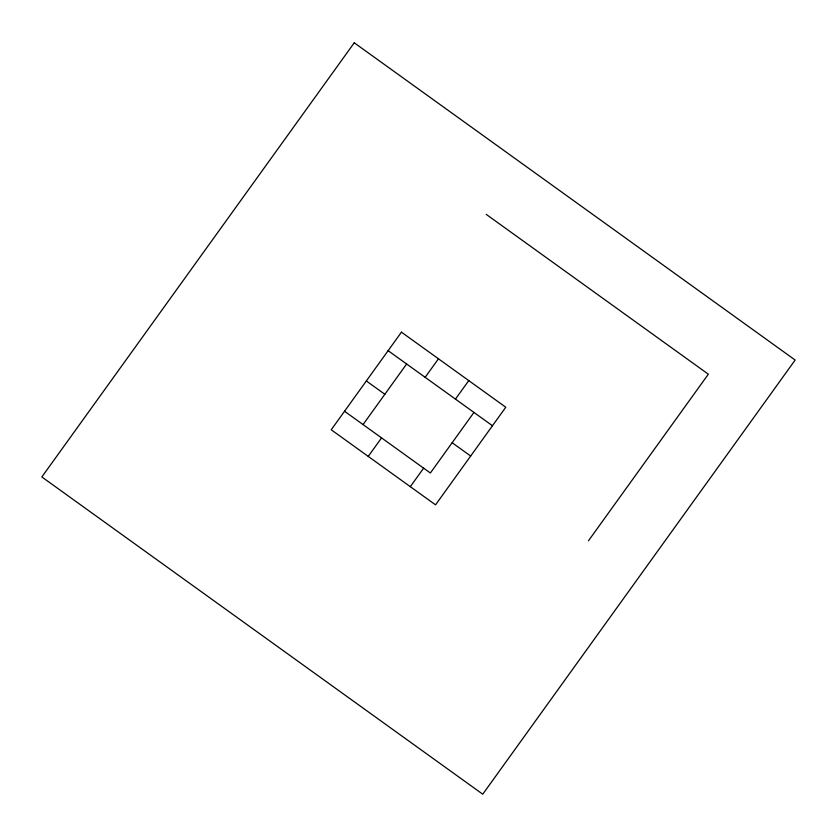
<?xml version="1.0" encoding="UTF-8"?>
<svg xmlns="http://www.w3.org/2000/svg" width="837" height="837" viewBox="0 0 837 837"><rect width="100%" height="100%" fill="white"/><g stroke="black" fill="none" stroke-linecap="round" stroke-linejoin="round"><path stroke-width="1.26" d="M363.049 424.568L406.636 363.99M368.238 456.406L381.557 437.897M425.154 377.309L438.473 358.801M455.443 399.103L468.762 380.594M410.308 486.674L423.627 468.165M473.951 412.432L430.364 473.01L344.541 411.249M588.463 540.796L708.343 374.202L486.213 214.366M388.127 350.672L492.459 425.751M366.334 380.961L384.842 394.279M452.158 442.721L470.666 456.039M354.25 42.792L41.85 476.954L482.75 794.208L795.15 360.046L354.25 42.792M401.446 332.163L331.222 429.768L435.554 504.837L505.778 407.232L401.446 332.163"/></g></svg>
